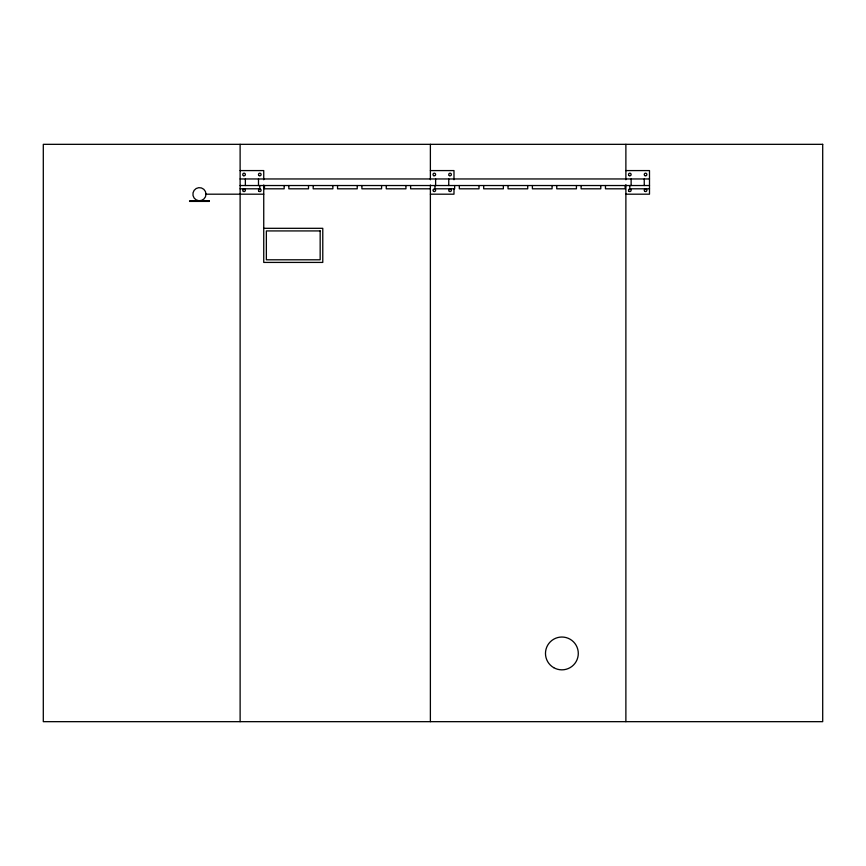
<?xml version="1.0" encoding="UTF-8"?>
<svg xmlns="http://www.w3.org/2000/svg" width="866" height="866" viewBox="0 0 866 866"><rect width="100%" height="100%" fill="white"/><g stroke="black" fill="none" stroke-linecap="round" stroke-linejoin="round"><path stroke-width="1.3" d="M240.12 170.58L263.74 170.58L263.74 179.76M430.38 170.58L453.99 170.58L453.99 179.76M625.88 170.58L649.5 170.58L649.5 194.19L625.88 194.19M240.12 178.959L649.5 178.959M240.12 185.53L649.5 185.53M240.12 188.81L259.8 188.81L259.8 185.53M430.294 188.81L410.614 188.81L410.614 185.53M649.5 188.81L629.82 188.81L629.82 185.53M206 194.19A6.56 6.56 0 0 0 196.16 188.517A6.56 6.56 0 0 0 196.16 199.873A6.56 6.56 0 0 0 206 194.19L263.74 194.19M430.38 194.19L453.99 194.19L453.99 188.95M263.74 228.31L322.78 228.31L322.78 262.42L263.74 262.42L263.74 185.01M644.25 178.959L644.25 185.53M631.13 178.959L631.13 185.53M625.88 144.33L625.88 179.76M625.88 184.664L625.88 721.67M625.144 185.53L625.144 188.81L605.464 188.81L605.464 185.53M600.788 185.53L600.788 188.81L581.108 188.81L581.108 185.53M576.431 185.53L576.431 188.81L556.751 188.81L556.751 185.53M552.075 185.53L552.075 188.81L532.395 188.81L532.395 185.53M527.719 185.53L527.719 188.81L508.039 188.81L508.039 185.53M503.363 185.53L503.363 188.81L483.683 188.81L483.683 185.53M479.006 185.53L479.006 188.81L459.326 188.81L459.326 185.53M454.65 185.53L454.65 188.81L434.97 188.81L434.97 185.53M448.75 178.959L448.75 185.53M435.62 178.959L435.62 185.53M430.38 144.33L430.38 179.76M430.38 185.01L430.38 721.67M405.938 185.53L405.938 188.81L386.258 188.81L386.258 185.53M381.581 185.53L381.581 188.81L361.901 188.81L361.901 185.53M357.225 185.53L357.225 188.81L337.545 188.81L337.545 185.53M332.869 185.53L332.869 188.81L313.189 188.81L313.189 185.53M308.512 185.53L308.512 188.81L288.833 188.81L288.833 185.53M284.156 185.53L284.156 188.81L264.476 188.81L264.476 185.53M258.49 178.959L258.49 185.53M245.37 178.959L245.37 185.53M240.12 144.33L240.12 721.67M822.7 144.33L43.3 144.33L43.3 721.67L822.7 721.67L822.7 144.33M209.28 200.75L189.6 200.75L189.6 201.41L209.28 201.41L209.28 200.75M320.16 230.93L266.36 230.93L266.36 259.8L320.16 259.8L320.16 230.93M259.064 175.603A1.31 1.31 0 0 0 261.11 174.607A1.31 1.31 0 0 0 259.226 173.33A1.31 1.31 0 0 0 259.064 175.603M243.4 175.646A1.31 1.31 0 0 0 245.37 174.51A1.31 1.31 0 0 0 243.4 173.373A1.31 1.31 0 0 0 243.4 175.646M259.14 191.397A1.31 1.31 0 0 0 261.11 190.26A1.31 1.31 0 0 0 259.14 189.124A1.31 1.31 0 0 0 259.14 191.397M243.4 191.397A1.31 1.31 0 0 0 245.37 190.26A1.31 1.31 0 0 0 243.4 189.124A1.31 1.31 0 0 0 243.4 191.397M433.66 191.397A1.31 1.31 0 0 0 435.62 190.26A1.31 1.31 0 0 0 433.66 189.124A1.31 1.31 0 0 0 433.66 191.397M449.4 191.397A1.31 1.31 0 0 0 451.37 190.26A1.31 1.31 0 0 0 449.4 189.124A1.31 1.31 0 0 0 449.4 191.397M433.66 175.646A1.31 1.31 0 0 0 435.62 174.51A1.31 1.31 0 0 0 433.66 173.373A1.31 1.31 0 0 0 433.66 175.646M449.324 175.603A1.31 1.31 0 0 0 451.37 174.607A1.31 1.31 0 0 0 449.486 173.33A1.31 1.31 0 0 0 449.324 175.603M629.16 191.397A1.31 1.31 0 0 0 631.13 190.26A1.31 1.31 0 0 0 629.16 189.124A1.31 1.31 0 0 0 629.16 191.397M644.91 191.397A1.31 1.31 0 0 0 646.88 190.26A1.31 1.31 0 0 0 644.91 189.124A1.31 1.31 0 0 0 644.91 191.397M629.16 175.646A1.31 1.31 0 0 0 631.13 174.51A1.31 1.31 0 0 0 629.16 173.373A1.31 1.31 0 0 0 629.16 175.646M644.91 175.646A1.31 1.31 0 0 0 646.88 174.51A1.31 1.31 0 0 0 644.91 173.373A1.31 1.31 0 0 0 644.91 175.646M553.688 667.643A16.4 16.4 0 0 0 578.293 653.44A16.4 16.4 0 0 0 553.688 639.227A16.4 16.4 0 0 0 553.688 667.643"/></g></svg>
